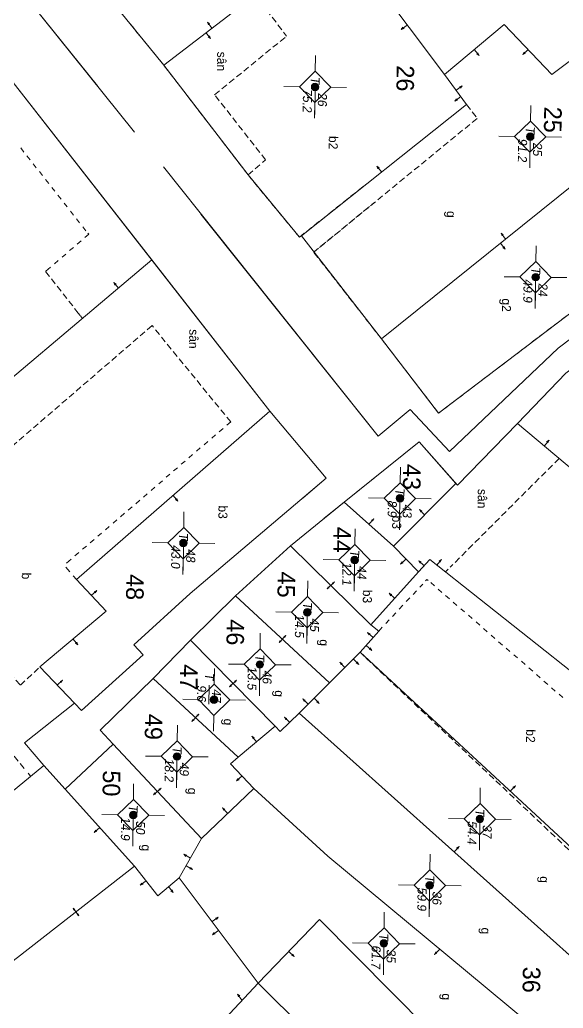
# Model space of a CAD drawing. Extents: x 601689 to 602595, y 1189742 to 1190763.
# Drawn here: x 602475.02 to 602496.71, y 1190199.07 to 1190238.54 of the extents above; entities that cross this region are included whole.
import ezdxf
from ezdxf.enums import TextEntityAlignment as Align

# ---------------------------------------------------------------- set-up
doc = ezdxf.new("R2010")
doc.units = 0
doc.header["$MEASUREMENT"] = 0
doc.linetypes.add('HIDDEN', pattern=[0.375, 0.25, -0.125])
for name, color, linetype in [('10', 250, 'Continuous'), ('11', 7, 'Continuous'), ('13', 7, 'Continuous'), ('14', 7, 'Continuous'), ('15', 7, 'Continuous'), ('16', 7, 'Continuous'), ('22', 7, 'Continuous'), ('25', 7, 'Continuous'), ('53', 7, 'Continuous'), ('57', 7, 'Continuous')]:
    doc.layers.add(name, color=color, linetype=linetype)
doc.layers.get('0').off()
doc.styles.add('TXT', font='vnshx.shx')

# ---------------------------------------------------------------- blocks, each defined once
blk = doc.blocks.new('NH3R')
at = {"layer": '16', "color": 7, "linetype": 'Continuous', "lineweight": 0}
for p, q in [((0, 0), (0.297, -0.005)), ((0.297, -0.005), (0.186, 0.031)), ((0.297, -0.005), (0.189, -0.033))]:
    blk.add_line(p, q, dxfattribs=at)
blk = doc.blocks.new('BDONG')
at = {"color": 7, "linetype": 'Continuous', "lineweight": 0}
for p, q in [((0, 0), (0, -1.508)), ((0, 0), (2.759, 0)), ((0.342, 0), (0.342, -1.508)), ((0.797, 0), (0.797, -1.508)), ((1.274, 0), (1.274, -1.508)), ((1.73, 0), (1.73, -1.508)), ((1.753, 0), (1.753, -1.508)), ((2.072, 0), (2.072, -1.508)), ((2.759, 0), (2.759, -1.508)), ((0, -0.308), (1.73, -0.308)), ((1.753, -0.308), (2.759, -0.308)), ((0, -0.458), (1.73, -0.458)), ((1.753, -0.458), (2.759, -0.458)), ((0, -0.608), (1.73, -0.608)), ((1.753, -0.608), (2.759, -0.608)), ((0, -0.758), (1.73, -0.758)), ((1.753, -0.758), (2.759, -0.758)), ((0, -0.908), (1.73, -0.908)), ((1.753, -0.908), (2.759, -0.908)), ((0, -1.058), (1.73, -1.058)), ((1.753, -1.058), (2.759, -1.058)), ((0, -1.208), (1.73, -1.208)), ((1.753, -1.208), (2.759, -1.208)), ((0, -1.358), (1.73, -1.358)), ((1.753, -1.358), (2.759, -1.358)), ((0, -1.508), (1.73, -1.508)), ((1.753, -1.508), (2.759, -1.508))]:
    blk.add_line(p, q, dxfattribs=at)
at = {"color": 7, "linetype": 'Continuous', "lineweight": 0, "style": 'TXT'}
blk.add_text('B%%182ng c%%184c th%%246a bi%%213n %%174%%233ng ', height=0.049998, rotation=360, dxfattribs=at).set_placement((0.008, 0.046))
for s, height, p in [('(D%%239ng cho ch%%216nh l%%253 bi%%213n %%174%%233ng)', 0.054, (1.743, 0.05)), ('s%%232 TT', 0.05, (0.21, -0.099)), ('s%%232 hi%%214u', 0.049998, (0.639, -0.104)), ('s%%232 hi%%214u th%%246a', 0.049998, (1.135, -0.103)), ('s%%232 hi%%214u th%%246a', 0.049998, (1.612, -0.107)), ('s%%232 TT', 0.05, (1.936, -0.114)), ('s%%232 hi%%214u th%%246a b%%225', 0.049998, (2.559, -0.108)), ('g%%232c c%%241a th%%246a', 0.049998, (1.137, -0.187)), ('Th%%246a b%%225', 0.049998, (1.956, -0.203)), ('(ch%%216 %%174%%184nh s%%232 m%%233t l%%199n)', 0.049998, (2.638, -0.204)), ('Th%%246a th%%170m', 0.049998, (0.227, -0.214)), ('Th%%246a th%%170m', 0.049998, (0.63, -0.213)), ('l%%169n c%%203n', 0.049998, (1.56, -0.224)), ('m%%237i th%%170m', 0.049998, (1.101, -0.282))]:
    blk.add_text(s, height=height, rotation=360, dxfattribs=at).set_placement(p, align=Align.CENTER)
blk = doc.blocks.new('BANG')
at = {"color": 7, "linetype": 'Continuous', "lineweight": 0, "xscale": 9.999585560760034, "yscale": 9.999585560760034, "rotation": 359.9999199552673}
blk.add_blockref('BDONG', (0, 0), dxfattribs=at)
blk = doc.blocks.new('*M100100100100')
at = {"layer": '13', "color": 3, "linetype": 'Continuous', "lineweight": 0}
blk.add_line((602606.681, 1190161.128), (602607.701, 1190161.128), dxfattribs=at)
at = {"layer": '13', "color": 3, "linetype": 'Continuous', "lineweight": 0, "style": 'TXT', "oblique": 7.6055}
for s, p in [('24', (602606.831, 1190161.428)), ('49.9', (602606.681, 1190160.828))]:
    blk.add_text(s, height=0.36, dxfattribs=at).set_placement(p, align=Align.MIDDLE_LEFT)
blk.add_text('T', height=0.36, dxfattribs=at).set_placement((602606.484, 1190161.128), align=Align.MIDDLE_RIGHT)
blk = doc.blocks.new('*M101101101101')
at = {"layer": '13', "color": 3, "linetype": 'Continuous', "lineweight": 0}
blk.add_line((602601.075, 1190160.831), (602602.095, 1190160.831), dxfattribs=at)
at = {"layer": '13', "color": 3, "linetype": 'Continuous', "lineweight": 0, "style": 'TXT', "oblique": 7.6055}
blk.add_text('T', height=0.36, dxfattribs=at).set_placement((602600.878, 1190160.831), align=Align.MIDDLE_RIGHT)
for s, p in [('25', (602601.225, 1190161.131)), ('91.2', (602601.075, 1190160.531))]:
    blk.add_text(s, height=0.36, dxfattribs=at).set_placement(p, align=Align.MIDDLE_LEFT)
blk = doc.blocks.new('*M106106106106')
at = {"layer": '13', "color": 3, "linetype": 'Continuous', "lineweight": 0}
blk.add_line((602599.215, 1190152.218), (602600.235, 1190152.218), dxfattribs=at)
at = {"layer": '13', "color": 3, "linetype": 'Continuous', "lineweight": 0, "style": 'TXT', "oblique": 7.6055}
for s, p in [('26', (602599.365, 1190152.518)), ('75.2', (602599.215, 1190151.918))]:
    blk.add_text(s, height=0.36, dxfattribs=at).set_placement(p, align=Align.MIDDLE_LEFT)
blk.add_text('T', height=0.36, dxfattribs=at).set_placement((602599.018, 1190152.218), align=Align.MIDDLE_RIGHT)
blk = doc.blocks.new('CENTRD')
at = {"layer": '11', "linetype": 'Continuous', "lineweight": 0}
h = blk.add_hatch(color=2, dxfattribs=at)
edge = h.paths.add_edge_path()
edge.add_arc((0, 0), 0.15, 0, 360)
at = {"layer": '11', "color": 2, "linetype": 'Continuous', "lineweight": 0}
for p, q in [((0, 1.25), (0, 0.625)), ((0, 0.625), (-0.625, 0)), ((0.625, 0), (0, 0.625)), ((-0.625, 0), (-1.25, 0)), ((-0.625, 0), (0, -0.625)), ((0, -0.625), (0.625, 0)), ((1.25, 0), (0.625, 0)), ((0, -0.625), (0, -1.25))]:
    blk.add_line(p, q, dxfattribs=at)
blk.add_circle((0, 0), 0.15, dxfattribs=at)
blk = doc.blocks.new('NH3')
at = {"layer": '16', "color": 7, "linetype": 'Continuous', "lineweight": 0}
for p, q in [((-0.199, -0.002), (-0.113, 0.021)), ((0.197, -0.012), (0.107, 0.015)), ((-0.199, -0.002), (0.197, -0.012)), ((-0.199, -0.002), (-0.116, -0.035)), ((0.197, -0.012), (0.104, -0.027))]:
    blk.add_line(p, q, dxfattribs=at)
blk = doc.blocks.new('*M2010201020102010')
at = {"layer": '13', "color": 3, "linetype": 'Continuous', "lineweight": 0}
blk.add_line((602628.346, 1190159.217), (602629.366, 1190159.217), dxfattribs=at)
at = {"layer": '13', "color": 3, "linetype": 'Continuous', "lineweight": 0, "style": 'TXT', "oblique": 7.6055}
for s, p in [('37', (602628.496, 1190159.517)), ('54.4', (602628.346, 1190158.917))]:
    blk.add_text(s, height=0.36, dxfattribs=at).set_placement(p, align=Align.MIDDLE_LEFT)
blk.add_text('T', height=0.36, dxfattribs=at).set_placement((602628.149, 1190159.217), align=Align.MIDDLE_RIGHT)
blk = doc.blocks.new('*M2011201120112011')
at = {"layer": '13', "color": 3, "linetype": 'Continuous', "lineweight": 0}
blk.add_line((602631.026, 1190157.253), (602632.046, 1190157.253), dxfattribs=at)
at = {"layer": '13', "color": 3, "linetype": 'Continuous', "lineweight": 0, "style": 'TXT', "oblique": 7.6055}
blk.add_text('T', height=0.36, dxfattribs=at).set_placement((602630.829, 1190157.253), align=Align.MIDDLE_RIGHT)
for s, p in [('36', (602631.176, 1190157.553)), ('59.9', (602631.026, 1190156.953))]:
    blk.add_text(s, height=0.36, dxfattribs=at).set_placement(p, align=Align.MIDDLE_LEFT)
blk = doc.blocks.new('*M2014201420142014')
at = {"layer": '13', "color": 3, "linetype": 'Continuous', "lineweight": 0}
blk.add_line((602615.593, 1190155.841), (602616.358, 1190155.841), dxfattribs=at)
at = {"layer": '13', "color": 3, "linetype": 'Continuous', "lineweight": 0, "style": 'TXT', "oblique": 7.6055}
for s, p in [('43', (602615.743, 1190156.141)), ('8.9', (602615.593, 1190155.541))]:
    blk.add_text(s, height=0.36, dxfattribs=at).set_placement(p, align=Align.MIDDLE_LEFT)
blk.add_text('T', height=0.36, dxfattribs=at).set_placement((602615.396, 1190155.841), align=Align.MIDDLE_RIGHT)
blk = doc.blocks.new('*M2015201520152015')
at = {"layer": '13', "color": 3, "linetype": 'Continuous', "lineweight": 0}
blk.add_line((602633.37, 1190155.456), (602634.39, 1190155.456), dxfattribs=at)
at = {"layer": '13', "color": 3, "linetype": 'Continuous', "lineweight": 0, "style": 'TXT', "oblique": 7.6055}
for s, p in [('35', (602633.52, 1190155.756)), ('61.7', (602633.37, 1190155.156))]:
    blk.add_text(s, height=0.36, dxfattribs=at).set_placement(p, align=Align.MIDDLE_LEFT)
blk.add_text('T', height=0.36, dxfattribs=at).set_placement((602633.173, 1190155.456), align=Align.MIDDLE_RIGHT)
blk = doc.blocks.new('*M2017201720172017')
at = {"layer": '13', "color": 3, "linetype": 'Continuous', "lineweight": 0}
blk.add_line((602618.079, 1190154.068), (602619.099, 1190154.068), dxfattribs=at)
at = {"layer": '13', "color": 3, "linetype": 'Continuous', "lineweight": 0, "style": 'TXT', "oblique": 7.6055}
for s, p in [('44', (602618.229, 1190154.368)), ('12.1', (602618.079, 1190153.768))]:
    blk.add_text(s, height=0.36, dxfattribs=at).set_placement(p, align=Align.MIDDLE_LEFT)
blk.add_text('T', height=0.36, dxfattribs=at).set_placement((602617.882, 1190154.068), align=Align.MIDDLE_RIGHT)
blk = doc.blocks.new('*M2019201920192019')
at = {"layer": '13', "color": 3, "linetype": 'Continuous', "lineweight": 0}
blk.add_line((602620.191, 1190152.21), (602621.211, 1190152.21), dxfattribs=at)
at = {"layer": '13', "color": 3, "linetype": 'Continuous', "lineweight": 0, "style": 'TXT', "oblique": 7.6055}
blk.add_text('T', height=0.36, dxfattribs=at).set_placement((602619.994, 1190152.21), align=Align.MIDDLE_RIGHT)
for s, p in [('45', (602620.341, 1190152.51)), ('14.5', (602620.191, 1190151.91))]:
    blk.add_text(s, height=0.36, dxfattribs=at).set_placement(p, align=Align.MIDDLE_LEFT)
blk = doc.blocks.new('*M2021202120212021')
at = {"layer": '13', "color": 3, "linetype": 'Continuous', "lineweight": 0}
blk.add_line((602622.304, 1190150.347), (602623.324, 1190150.347), dxfattribs=at)
at = {"layer": '13', "color": 3, "linetype": 'Continuous', "lineweight": 0, "style": 'TXT', "oblique": 7.6055}
for s, p in [('46', (602622.454, 1190150.647)), ('13.5', (602622.304, 1190150.047))]:
    blk.add_text(s, height=0.36, dxfattribs=at).set_placement(p, align=Align.MIDDLE_LEFT)
blk.add_text('T', height=0.36, dxfattribs=at).set_placement((602622.107, 1190150.347), align=Align.MIDDLE_RIGHT)
blk = doc.blocks.new('*M2024202420242024')
at = {"layer": '13', "color": 3, "linetype": 'Continuous', "lineweight": 0}
blk.add_line((602623.738, 1190148.543), (602624.503, 1190148.543), dxfattribs=at)
at = {"layer": '13', "color": 3, "linetype": 'Continuous', "lineweight": 0, "style": 'TXT', "oblique": 7.6055}
for s, p in [('47', (602623.888, 1190148.843)), ('9.6', (602623.738, 1190148.243))]:
    blk.add_text(s, height=0.36, dxfattribs=at).set_placement(p, align=Align.MIDDLE_LEFT)
blk.add_text('T', height=0.36, dxfattribs=at).set_placement((602623.541, 1190148.543), align=Align.MIDDLE_RIGHT)
blk = doc.blocks.new('*M2025202520252025')
at = {"layer": '13', "color": 3, "linetype": 'Continuous', "lineweight": 0}
blk.add_line((602617.5, 1190147.229), (602618.52, 1190147.229), dxfattribs=at)
at = {"layer": '13', "color": 3, "linetype": 'Continuous', "lineweight": 0, "style": 'TXT', "oblique": 7.6055}
for s, p in [('48', (602617.65, 1190147.529)), ('43.0', (602617.5, 1190146.929))]:
    blk.add_text(s, height=0.36, dxfattribs=at).set_placement(p, align=Align.MIDDLE_LEFT)
blk.add_text('T', height=0.36, dxfattribs=at).set_placement((602617.303, 1190147.229), align=Align.MIDDLE_RIGHT)
blk = doc.blocks.new('*M2026202620262026')
at = {"layer": '13', "color": 3, "linetype": 'Continuous', "lineweight": 0}
blk.add_line((602626.025, 1190147.095), (602627.045, 1190147.095), dxfattribs=at)
at = {"layer": '13', "color": 3, "linetype": 'Continuous', "lineweight": 0, "style": 'TXT', "oblique": 7.6055}
for s, p in [('49', (602626.175, 1190147.395)), ('18.2', (602626.025, 1190146.795))]:
    blk.add_text(s, height=0.36, dxfattribs=at).set_placement(p, align=Align.MIDDLE_LEFT)
blk.add_text('T', height=0.36, dxfattribs=at).set_placement((602625.828, 1190147.095), align=Align.MIDDLE_RIGHT)
blk = doc.blocks.new('*M2027202720272027')
at = {"layer": '13', "color": 3, "linetype": 'Continuous', "lineweight": 0}
blk.add_line((602628.386, 1190145.382), (602629.406, 1190145.382), dxfattribs=at)
at = {"layer": '13', "color": 3, "linetype": 'Continuous', "lineweight": 0, "style": 'TXT', "oblique": 7.6055}
for s, p in [('50', (602628.536, 1190145.682)), ('14.9', (602628.386, 1190145.082))]:
    blk.add_text(s, height=0.36, dxfattribs=at).set_placement(p, align=Align.MIDDLE_LEFT)
blk.add_text('T', height=0.36, dxfattribs=at).set_placement((602628.189, 1190145.382), align=Align.MIDDLE_RIGHT)
blk = doc.blocks.new('B')
at = {"color": 7, "linetype": 'Continuous', "lineweight": 0}
for p, q in [((0.8, 2.62), (0.801, 5.6)), ((0.62, 2.441), (0.96, 2.78)), ((0.62, -0.969), (0.96, -0.63)), ((0.8, -4.05), (0.8, -0.81))]:
    blk.add_line(p, q, dxfattribs=at)
for points in [[(0.801, 5.6), (0.53, 5.331), (0.8, 10.21), (1.04, 4.83), (0.801, 5.6)], [(0.8, -4.05), (0.531, -4.309), (0.53, -9.429)], [(0.8, -4.05), (1.04, -4.569), (1.04, -10.289)], [(0.53, -7.289), (0.8, -6.95), (1.04, -8.139)]]:
    blk.add_lwpolyline(points, dxfattribs=at)
for points in [[(0.801, 5.6), (0.8, 10.21), (1.04, 4.83)], [(0.8, -4.05), (0.8, -6.95), (1.04, -4.569), (1.04, -8.139)]]:
    blk.add_solid(points, dxfattribs=at)
at = {"color": 7, "linetype": 'Continuous', "lineweight": 0, "style": 'TXT'}
blk.add_text('B', height=1.815, rotation=360, dxfattribs=at).set_placement((0, 0))

msp = doc.modelspace()

# ---------------------------------------------------------------- linework, layer by layer
at = {"layer": '10', "color": 7, "linetype": 'Continuous', "lineweight": 0}
for p, q in [((602480.764, 1190236.734), (602478.532, 1190239.474)), ((602474.519, 1190236.349), (602480.297, 1190228.95)), ((602489.454, 1190225.804), (602486.261, 1190229.918)), ((602480.297, 1190228.95), (602484.995, 1190222.915)), ((602494.889, 1190222.419), (602496.816, 1190224.433)), ((602492.426, 1190220.023), (602489.931, 1190217.527)), ((602485.831, 1190217.543), (602487.966, 1190219.284)), ((602489.931, 1190217.527), (602487.966, 1190219.284)), ((602485.831, 1190217.543), (602483.634, 1190215.544)), ((602489.029, 1190214.389), (602485.831, 1190217.543)), ((602490.937, 1190216.493), (602489.931, 1190217.527)), ((602489.029, 1190214.389), (602490.937, 1190216.493)), ((602481.829, 1190213.768), (602483.634, 1190215.544)), ((602483.634, 1190215.544), (602487.377, 1190212.062)), ((602480.338, 1190212.238), (602481.829, 1190213.768)), ((602481.829, 1190213.768), (602485.212, 1190210.331)), ((602487.377, 1190212.062), (602488.602, 1190213.285)), ((602500.592, 1190202.19), (602488.602, 1190213.285)), ((602483.735, 1190209.092), (602480.338, 1190212.238)), ((602486.17, 1190210.859), (602487.377, 1190212.062)), ((602486.17, 1190210.859), (602498.548, 1190199.768)), ((602485.212, 1190210.331), (602483.735, 1190209.092)), ((602478.752, 1190209.62), (602476.828, 1190207.826)), ((602478.752, 1190209.62), (602482.271, 1190205.852)), ((602470.144, 1190203.948), (602475.981, 1190208.768)), ((602475.981, 1190208.768), (602476.828, 1190207.826)), ((602476.828, 1190207.826), (602479.606, 1190204.748)), ((602484.358, 1190207.854), (602482.271, 1190205.852)), ((602482.271, 1190205.852), (602481.379, 1190204.283)), ((602481.379, 1190204.283), (602484.531, 1190200.08)), ((602493.895, 1190190.801), (602484.531, 1190200.08))]:
    msp.add_line(p, q, dxfattribs=at)
for points in [[(602480.764, 1190236.734), (602487.697, 1190242.049), (602491.97, 1190236.35)], [(602498.594, 1190238.109), (602496.259, 1190236.352), (602494.357, 1190238.348), (602491.97, 1190236.35)], [(602486.261, 1190229.918), (602486.18, 1190229.859), (602484.134, 1190232.347), (602480.764, 1190236.734)], [(602491.97, 1190236.35), (602492.854, 1190235.158), (602486.261, 1190229.918)], [(602501.769, 1190231.185), (602499.354, 1190233.759), (602489.454, 1190225.804)], [(602501.769, 1190231.185), (602500.659, 1190229.72), (602499.556, 1190228.776), (602491.734, 1190222.833), (602489.454, 1190225.804)], [(602480.297, 1190228.95), (602471.647, 1190221.659), (602471.251, 1190222.013), (602470.138, 1190221.058), (602470.07, 1190221.189), (602462.48, 1190213.914)], [(602477.205, 1190211.252), (602475.825, 1190212.7), (602478.475, 1190214.924), (602477.282, 1190216.19), (602484.995, 1190222.915)], [(602484.995, 1190222.915), (602487.248, 1190220.234), (602481.825, 1190215.628), (602479.577, 1190213.589), (602479.941, 1190213.184), (602477.48, 1190210.958), (602477.205, 1190211.252)], [(602492.426, 1190220.023), (602492.485, 1190219.962), (602494.889, 1190222.419)], [(602509.682, 1190210.196), (602506.95, 1190212.293), (602494.889, 1190222.419)], [(602487.966, 1190219.284), (602490.959, 1190221.693), (602492.426, 1190220.023)], [(602506.802, 1190204.345), (602504.392, 1190206.599), (602503.275, 1190207.574), (602491.384, 1190216.988), (602490.937, 1190216.493)], [(602488.602, 1190213.285), (602489.355, 1190214.135), (602489.029, 1190214.389)], [(602480.338, 1190212.238), (602478.23, 1190210.177), (602478.752, 1190209.62)], [(602477.205, 1190211.252), (602475.213, 1190209.669), (602475.981, 1190208.768)], [(602485.212, 1190210.331), (602485.419, 1190210.118), (602486.17, 1190210.859)], [(602483.735, 1190209.092), (602483.431, 1190208.836), (602484.358, 1190207.854)], [(602484.358, 1190207.854), (602487.311, 1190205.142), (602496.112, 1190197.841), (602497.596, 1190196.731)], [(602479.606, 1190204.748), (602474.935, 1190201.102), (602473.389, 1190199.933), (602470.329, 1190197.775)], [(602479.606, 1190204.748), (602480.529, 1190203.566), (602481.379, 1190204.283)], [(602484.531, 1190200.08), (602486.986, 1190202.617), (602495.647, 1190193.877)], [(602483.639, 1190197.692), (602483.03, 1190198.461), (602484.531, 1190200.08)]]:
    msp.add_lwpolyline(points, dxfattribs=at)
at = {"layer": '14', "color": 6, "linetype": 'HIDDEN', "lineweight": 0}
for p, q in [((602484.413, 1190239.534), (602485.67, 1190237.887)), ((602482.798, 1190235.546), (602485.67, 1190237.887)), ((602484.833, 1190232.948), (602482.798, 1190235.546)), ((602475.058, 1190233.422), (602475.186, 1190233.26)), ((602475.304, 1190233.109), (602475.432, 1190232.947)), ((602484.134, 1190232.347), (602484.833, 1190232.948)), ((602475.559, 1190232.795), (602475.678, 1190232.633)), ((602475.806, 1190232.481), (602475.924, 1190232.32)), ((602476.051, 1190232.159), (602476.179, 1190232.007)), ((602476.297, 1190231.845), (602476.424, 1190231.693)), ((602476.542, 1190231.532), (602476.671, 1190231.38)), ((602476.789, 1190231.218), (602476.916, 1190231.066)), ((602477.044, 1190230.904), (602477.162, 1190230.743)), ((602477.29, 1190230.592), (602477.407, 1190230.43)), ((602477.535, 1190230.278), (602477.664, 1190230.116)), ((602477.468, 1190229.709), (602477.316, 1190229.581)), ((602477.772, 1190229.975), (602477.62, 1190229.847)), ((602477.732, 1190230.025), (602477.772, 1190229.975)), ((602477.164, 1190229.453), (602477.012, 1190229.324)), ((602476.557, 1190228.931), (602476.405, 1190228.793)), ((602476.86, 1190229.187), (602476.708, 1190229.059)), ((602476.253, 1190228.665), (602476.051, 1190228.488)), ((602476.051, 1190228.488), (602477.358, 1190226.83)), ((602477.358, 1190226.83), (602477.436, 1190226.729)), ((602477.446, 1190226.719), (602477.525, 1190226.618)), ((602480.301, 1190226.329), (602471.841, 1190219.035)), ((602483.439, 1190222.486), (602480.301, 1190226.329)), ((602483.136, 1190222.221), (602482.984, 1190222.093)), ((602483.439, 1190222.486), (602483.287, 1190222.359)), ((602482.832, 1190221.965), (602482.68, 1190221.836)), ((602482.224, 1190221.443), (602482.072, 1190221.315)), ((602482.528, 1190221.699), (602482.376, 1190221.571)), ((602481.92, 1190221.177), (602481.769, 1190221.05)), ((602496.55, 1190221.027), (602492.2, 1190216.686)), ((602481.314, 1190220.655), (602481.162, 1190220.527)), ((602481.618, 1190220.922), (602481.466, 1190220.793)), ((602481.01, 1190220.399), (602480.858, 1190220.272)), ((602480.413, 1190219.878), (602480.261, 1190219.75)), ((602480.716, 1190220.134), (602480.565, 1190220.006)), ((602480.109, 1190219.611), (602479.958, 1190219.484)), ((602479.502, 1190219.09), (602479.35, 1190218.962)), ((602479.806, 1190219.356), (602479.654, 1190219.218)), ((602479.199, 1190218.835), (602479.047, 1190218.697)), ((602478.591, 1190218.312), (602478.439, 1190218.175)), ((602478.895, 1190218.569), (602478.743, 1190218.44)), ((602478.288, 1190218.047), (602478.136, 1190217.919)), ((602470.109, 1190217.479), (602475.044, 1190211.971)), ((602477.681, 1190217.526), (602477.529, 1190217.398)), ((602477.984, 1190217.791), (602477.833, 1190217.653)), ((602477.377, 1190217.269), (602477.225, 1190217.131)), ((602477.073, 1190217.003), (602476.79, 1190216.767)), ((602477.017, 1190216.494), (602476.79, 1190216.767)), ((602477.282, 1190216.19), (602477.155, 1190216.342)), ((602492.119, 1190216.607), (602492.007, 1190216.498)), ((602490.989, 1190215.892), (602491.1, 1190216.011)), ((602491.212, 1190216.14), (602491.263, 1190216.199)), ((602491.322, 1190216.148), (602491.263, 1190216.199)), ((602491.569, 1190215.945), (602491.421, 1190216.067)), ((602469.583, 1190215.526), (602475.248, 1190208.588)), ((602490.441, 1190215.31), (602490.583, 1190215.458)), ((602490.715, 1190215.596), (602490.856, 1190215.744)), ((602491.866, 1190215.68), (602491.717, 1190215.813)), ((602492.173, 1190215.416), (602492.014, 1190215.548)), ((602490.167, 1190215.014), (602490.309, 1190215.162)), ((602492.469, 1190215.153), (602492.321, 1190215.285)), ((602489.902, 1190214.718), (602490.035, 1190214.866)), ((602492.775, 1190214.898), (602492.627, 1190215.02)), ((602493.072, 1190214.634), (602492.923, 1190214.766)), ((602489.355, 1190214.135), (602489.487, 1190214.283)), ((602489.629, 1190214.431), (602489.76, 1190214.579)), ((602493.378, 1190214.369), (602493.23, 1190214.501)), ((602493.675, 1190214.106), (602493.526, 1190214.238)), ((602493.981, 1190213.841), (602493.833, 1190213.974)), ((602494.287, 1190213.577), (602494.129, 1190213.709)), ((602500.47, 1190202.052), (602488.602, 1190213.285)), ((602494.583, 1190213.313), (602494.435, 1190213.445)), ((602494.89, 1190213.059), (602494.732, 1190213.191)), ((602475.044, 1190211.971), (602475.825, 1190212.7)), ((602495.187, 1190212.795), (602495.038, 1190212.927)), ((602495.493, 1190212.53), (602495.335, 1190212.663)), ((602495.789, 1190212.266), (602495.641, 1190212.398)), ((602496.096, 1190212.003), (602495.938, 1190212.135)), ((602496.392, 1190211.738), (602496.244, 1190211.87)), ((602496.698, 1190211.484), (602496.55, 1190211.616)), ((602475.356, 1190208.456), (602475.454, 1190208.335))]:
    msp.add_line(p, q, dxfattribs=at)
msp.add_lwpolyline([(602492.854, 1190235.158), (602493.275, 1190234.602), (602486.752, 1190229.261)], dxfattribs=at)
at = {"layer": '22', "color": 7, "linetype": 'HIDDEN', "lineweight": 0}
for p, q in [((602484.134, 1190232.347), (602480.764, 1190236.734)), ((602486.18, 1190229.859), (602484.134, 1190232.347)), ((602486.18, 1190229.859), (602488.849, 1190231.983)), ((602499.556, 1190228.776), (602491.734, 1190222.833))]:
    msp.add_line(p, q, dxfattribs=at)
for points in [[(602480.764, 1190236.734), (602478.532, 1190239.474), (602476.751, 1190241.63)], [(602491.734, 1190222.833), (602489.454, 1190225.804), (602486.752, 1190229.261), (602489.179, 1190231.248)]]:
    msp.add_lwpolyline(points, dxfattribs=at)
at = {"layer": '25', "color": 7, "linetype": 'Continuous', "lineweight": 0}
for points in [[(602468.937, 1190243.556), (602474.519, 1190236.349), (602484.995, 1190222.915), (602487.248, 1190220.234), (602486.318, 1190219.446)], [(602501.591, 1190228.347), (602499.615, 1190225.775), (602499.1, 1190226.181), (602496.816, 1190224.433), (602494.889, 1190222.419), (602492.485, 1190219.962), (602490.959, 1190221.693), (602487.156, 1190218.625)]]:
    msp.add_lwpolyline(points, dxfattribs=at)
at = {"layer": '57', "color": 172, "linetype": 'Continuous', "lineweight": 0}
for q in [(602479.597, 1190234.059), (602478.123, 1190235.9)]:
    msp.add_line((602470.856, 1190244.941), q, dxfattribs=at)
for points in [[(602480.758, 1190232.663), (602489.321, 1190221.916), (602490.596, 1190222.979), (602492.173, 1190221.306), (602496.51, 1190225.427), (602500.976, 1190228.816), (602501.591, 1190228.347)], [(602482.253, 1190230.784), (602489.321, 1190221.916), (602490.596, 1190222.979), (602492.173, 1190221.306), (602496.51, 1190225.427), (602500.976, 1190228.816), (602501.591, 1190228.347)]]:
    msp.add_lwpolyline(points, dxfattribs=at)

# ---------------------------------------------------------------- block references
at = {"color": 7, "linetype": 'Continuous', "lineweight": 0}
for name, p, rotation in [('BANG', (602492.906, 1190207.645), 269.2144660607985), ('B', (602490.333, 1190203.031), 269.214199256255)]:
    msp.add_blockref(name, p, dxfattribs=dict(at, rotation=rotation))
at = {"layer": '11', "color": 2, "linetype": 'Continuous', "lineweight": 0, "rotation": 269.1680420500809}
for p in [(602486.807, 1190235.859), (602495.392, 1190233.874), (602495.608, 1190228.264), (602490.192, 1190219.43), (602481.553, 1190217.648), (602488.383, 1190216.97), (602486.494, 1190214.885), (602484.601, 1190212.8), (602482.776, 1190211.392), (602481.295, 1190209.126), (602479.548, 1190206.79), (602493.382, 1190206.629), (602491.38, 1190203.978), (602489.549, 1190201.661)]:
    msp.add_blockref('CENTRD', p, dxfattribs=at)
at = {"layer": '13', "color": 3, "linetype": 'Continuous', "lineweight": 0, "rotation": 269.1680420500809}
for name, p in [('*M106106106106', (-578790.27, 1810052.359)), ('*M101101101101', (-578790.27, 1810052.359)), ('*M100100100100', (-578790.27, 1810052.359)), ('*M2014201420142014', (-578790.27, 1810052.359)), ('*M2025202520252025', (-578790.27, 1810052.359)), ('*M2017201720172017', (-578790.27, 1810052.359)), ('*M2019201920192019', (-578790.27, 1810052.359)), ('*M2021202120212021', (-578790.27, 1810052.359)), ('*M2024202420242024', (-578790.463, 1810053.021)), ('*M2026202620262026', (-578790.27, 1810052.359)), ('*M2027202720272027', (-578790.27, 1810052.359)), ('*M2010201020102010', (-578790.27, 1810052.359)), ('*M2011201120112011', (-578790.27, 1810052.359)), ('*M2015201520152015', (-578790.27, 1810052.359))]:
    msp.add_blockref(name, p, dxfattribs=at)
at = {"layer": '16', "color": 7, "linetype": 'Continuous', "lineweight": 0}
for name, p, xscale, yscale, rotation in [('NH3R', (602482.685, 1190238.208), 1.000002126786785, 1.000002126786785, 126.6550696279305), ('NH3R', (602490.486, 1190238.331), 1.000001214884449, 1.000001214884449, 216.8365644666344), ('NH3R', (602490.486, 1190238.331), 1.000001214884449, 1.000001214884449, 216.8365644666344), ('NH3R', (602482.452, 1190238.03), 1.000001649661216, 1.000001649661216, 308.7636263130331), ('NH3R', (602493.163, 1190237.344), 0.999998457846085, 0.999998457846085, 309.918170547853), ('NH3R', (602492.441, 1190235.724), 0.9999987274559348, 0.9999987274559348, 36.7699659658545), ('NH3R', (602492.627, 1190235.471), 0.9999987274559348, 0.9999987274559348, 216.7699659658544), ('NH3R', (602478.962, 1190227.828), 0.9999986863319534, 0.9999986863319534, 131.4680776216683), ('NH3R', (602495.956, 1190221.525), 0.9999976033167152, 0.9999976033167152, 51.4400129327293), ('NH3R', (602481.139, 1190219.548), 1.000001730781362, 1.000001730781362, 311.0902868519453), ('NH3R', (602491.178, 1190218.77), 1.000002411845544, 1.000002411845544, 135.0160950854897), ('NH3R', (602488.953, 1190218.401), 0.9999970127048268, 0.9999970127048268, 48.20795783521235), ('NH3R', (602490.434, 1190217.01), 1.000001862165192, 1.000001862165192, 224.2144521873137), ('NH3R', (602491.161, 1190216.741), 0.99999781295924, 0.99999781295924, 137.8675903838404), ('NH3R', (602491.661, 1190216.763), 0.999997958590078, 0.999997958590078, 51.64013480195173), ('NH3R', (602489.983, 1190215.437), 0.9999983901806913, 0.9999983901806913, 137.7823291003812), ('NH3', (602485.51, 1190213.807), 0.999998298456724, 0.999998298456724, 227.0646368788352), ('NH3R', (602476.514, 1190211.971), 1.000002741432433, 1.000002741432433, 43.6107348481472), ('NH3', (602483.526, 1190212.045), 0.9999978856445568, 0.9999978856445568, 44.55404296992361), ('NH3R', (602486.524, 1190211.213), 0.9999979969927271, 0.9999979969927271, 134.9310048415547), ('NH3R', (602486.768, 1190211.46), 0.9999979969927271, 0.9999979969927271, 314.9310048415548), ('NH3', (602482.037, 1190210.665), 0.9999987024324314, 0.9999987024324314, 227.196496411191), ('NH3R', (602478.217, 1190206.288), 0.9999979006716812, 0.9999979006716812, 222.0632570382001), ('NH3R', (602481.83, 1190205.068), 1.000001401237506, 1.000001401237506, 150.3694982854346), ('NH3R', (602492.354, 1190205.313), 1.00000143021829, 1.00000143021829, 48.14136923349815), ('NH3R', (602481.656, 1190204.759), 1.000001401237506, 1.000001401237506, 330.3694982854348), ('NH3R', (602480.067, 1190204.161), 1.00000125964041, 1.00000125964041, 217.9950635993619), ('NH3', (602477.271, 1190202.92), 0.9999974378556488, 0.9999974378556488, 307.9760635568846)]:
    msp.add_blockref(name, p, dxfattribs=dict(at, xscale=xscale, yscale=yscale, rotation=rotation))
for name, p, rotation in [('NH3R', (602495.314, 1190237.355), 223.6295999062199), ('NH3R', (602489.456, 1190232.464), 128.7823804811084), ('NH3R', (602494.41, 1190229.786), 128.7823804811084), ('NH3R', (602494.207, 1190229.619), 308.7823804811084), ('NH3', (602487.429, 1190215.962), 45.39366735771954), ('NH3R', (602477.873, 1190215.553), 43.28036369146235), ('NH3R', (602489.121, 1190213.878), 138.5102294961055), ('NH3R', (602477.15, 1190213.812), 309.9934699308245), ('NH3R', (602488.847, 1190213.562), 318.5102294961055), ('NH3R', (602487.995, 1190212.673), 134.9121355517822), ('NH3R', (602488.34, 1190213.018), 314.9121355517822), ('NH3R', (602485.794, 1190210.484), 134.5915866464194), ('NH3R', (602484.474, 1190209.711), 130.0036854357667), ('NH3R', (602483.895, 1190208.349), 223.3182884727763), ('NH3R', (602494.598, 1190207.743), 47.21519745512439), ('NH3', (602480.506, 1190207.735), 43.03525639298597), ('NH3R', (602483.315, 1190206.858), 133.7992100332244), ('NH3R', (602480.954, 1190203.93), 310.2018928433616), ('NH3R', (602482.696, 1190202.535), 36.87402838296435), ('NH3R', (602482.951, 1190202.182), 216.8740283829644), ('NH3R', (602485.759, 1190201.344), 315.9405926620952), ('NH3R', (602491.781, 1190201.431), 224.7427087831702), ('NH3R', (602483.882, 1190199.39), 125.7211873470503)]:
    msp.add_blockref(name, p, dxfattribs=dict(at, rotation=rotation))

# ---------------------------------------------------------------- texts
at = {"layer": '15', "color": 7, "linetype": 'Continuous', "lineweight": 0, "style": 'TXT'}
msp.add_text('s%%169n', height=0.36, rotation=269.2144, dxfattribs=at).set_placement((602482.896, 1190236.88), align=Align.CENTER)
for s, p in [('b2', (602487.536, 1190233.901)), ('g', (602492.245, 1190230.906)), ('g2', (602494.447, 1190227.415)), ('s%%169n', (602481.969, 1190226.186)), ('s%%169n', (602493.483, 1190219.808)), ('b3', (602483.133, 1190219.151)), ('b3', (602490.068, 1190218.745)), ('b', (602475.286, 1190216.468)), ('b3', (602488.897, 1190215.782)), ('g', (602487.17, 1190213.804)), ('g', (602485.382, 1190211.769)), ('g', (602483.346, 1190210.637)), ('b2', (602495.412, 1190210.211)), ('g', (602481.918, 1190207.876)), ('g', (602480.067, 1190205.612)), ('g', (602495.96, 1190204.344)), ('g', (602493.622, 1190202.296)), ('g', (602492.056, 1190199.667))]:
    msp.add_text(s, height=0.36, rotation=269.2144, dxfattribs=at).set_placement(p, align=Align.MIDDLE_LEFT)
at = {"layer": '53', "color": 200, "linetype": 'Continuous', "lineweight": 0, "style": 'TXT'}
for s, p in [('26', (602490.064, 1190236.727)), ('25', (602495.952, 1190235.075))]:
    msp.add_text(s, height=0.7, rotation=269.2144, dxfattribs=at).set_placement(p)
for s, p in [('43', (602490.676, 1190220.807)), ('44', (602487.892, 1190218.296)), ('48', (602479.625, 1190216.408)), ('45', (602485.667, 1190216.506)), ('46', (602483.631, 1190214.603)), ('47', (602481.776, 1190212.809)), ('49', (602480.369, 1190210.828)), ('50', (602478.688, 1190208.571)), ('36', (602495.451, 1190200.731))]:
    msp.add_text(s, height=0.7, rotation=269.2144, dxfattribs=at).set_placement(p, align=Align.MIDDLE_LEFT)

doc.saveas('drawing.dxf')
